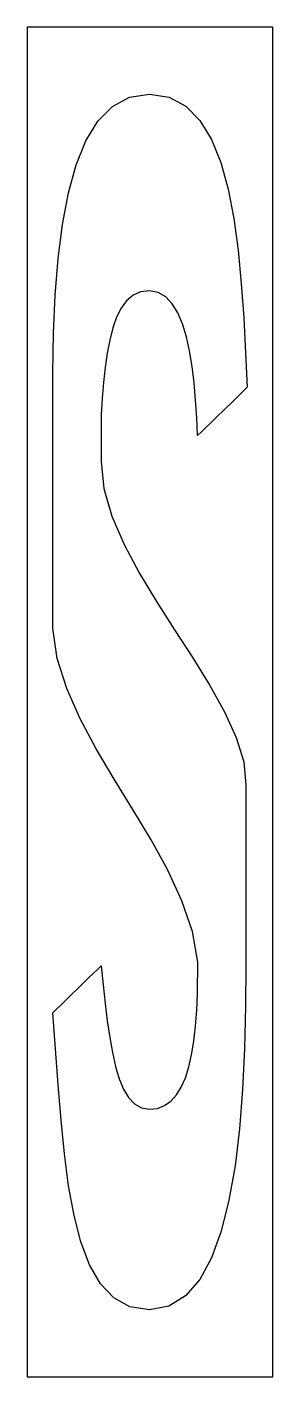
# Model space of a CAD drawing. Extents: x 0 to 20, y 0 to 110.
import ezdxf

# ---------------------------------------------------------------- set-up
doc = ezdxf.new("R2010")
doc.units = 0
doc.layers.add('CUT', color=7, linetype='Continuous')
doc.layers.add('OUTSIDE', color=1, linetype='Continuous')

msp = doc.modelspace()

# ---------------------------------------------------------------- linework, layer by layer
at = {"layer": 'CUT'}
msp.add_lwpolyline([(11.5533, 104.2793), (12.9155, 103.5443), (14.0621, 102.3781), (14.9931, 100.8297), (15.7477, 98.9481), (16.3455, 96.7921), (16.8159, 94.3911), (17.1687, 91.8039), (17.4235, 89.0893), (17.6293, 86.2963), (17.7763, 83.4641), (17.9135, 80.6417), (17.5705, 80.3183), (17.2373, 79.9851), (16.9041, 79.6617), (16.5611, 79.3285), (16.2279, 79.0051), (15.8947, 78.6817), (15.5517, 78.3485), (15.2185, 78.0251), (14.8853, 77.6919), (14.5423, 77.3685), (14.2091, 77.0451), (13.8759, 76.7119), (13.8073, 78.1623), (13.7093, 79.6029), (13.5917, 80.9945), (13.4251, 82.3371), (13.2193, 83.6013), (12.9645, 84.7675), (12.6411, 85.8063), (12.2687, 86.7177), (11.8081, 87.4527), (11.2789, 88.0113), (10.6615, 88.3739), (9.9461, 88.5013), (9.2307, 88.4131), (8.6231, 88.1387), (8.0939, 87.6977), (7.6529, 87.0901), (7.2805, 86.3453), (6.9767, 85.4829), (6.7219, 84.4931), (6.5259, 83.4151), (6.3593, 82.2489), (6.2221, 81.0239), (6.1143, 79.7401), (6.0163, 78.4171), (6.0163, 78.0937), (6.0163, 77.7801), (6.0163, 77.4567), (6.0163, 77.1431), (6.0163, 76.8197), (6.0163, 76.5061), (6.0163, 76.1827), (6.0163, 75.8691), (6.0163, 75.5457), (6.0163, 75.2321), (6.0163, 74.9087), (6.0163, 74.5951), (6.2515, 72.3901), (6.8983, 70.1361), (7.8881, 67.8429), (9.1229, 65.5203), (10.5243, 63.1977), (12.0041, 60.8751), (13.4839, 58.5917), (14.8657, 56.3573), (16.0711, 54.1915), (17.0217, 52.1041), (17.6293, 50.1147), (17.8057, 48.2527), (17.8057, 47.0375), (17.8057, 45.8125), (17.8057, 44.5973), (17.8057, 43.3723), (17.8057, 42.1473), (17.8057, 40.9321), (17.8057, 39.7071), (17.8057, 38.4919), (17.8057, 37.2669), (17.8057, 36.0419), (17.8057, 34.8267), (17.8057, 33.6017), (17.7665, 30.1815), (17.6881, 26.7711), (17.5215, 23.4391), (17.2667, 20.2345), (16.9139, 17.2063), (16.4239, 14.4133), (15.7967, 11.8947), (15.0127, 9.7191), (14.0523, 7.9355), (12.8959, 6.6027), (11.5337, 5.7599), (9.9461, 5.4659), (8.3683, 5.7207), (7.0551, 6.4459), (5.9673, 7.5925), (5.0853, 9.1311), (4.3797, 11.0029), (3.8211, 13.1589), (3.3801, 15.5697), (3.0371, 18.1765), (2.7627, 20.9303), (2.5373, 23.8017), (2.3119, 26.7319), (2.0865, 29.6719), (2.4099, 29.9953), (2.7431, 30.3089), (3.0665, 30.6323), (3.3997, 30.9459), (3.7231, 31.2693), (4.0465, 31.5829), (4.3797, 31.9063), (4.7031, 32.2199), (5.0363, 32.5433), (5.3597, 32.8569), (5.6929, 33.1803), (6.0163, 33.4939), (6.1829, 31.9455), (6.3495, 30.4461), (6.5259, 29.0153), (6.7219, 27.6727), (6.9473, 26.4281), (7.2021, 25.3011), (7.4961, 24.3015), (7.8489, 23.4587), (8.2605, 22.7629), (8.7407, 22.2533), (9.2993, 21.9299), (9.9461, 21.8221), (10.6027, 21.8907), (11.1809, 22.1161), (11.7003, 22.4787), (12.1511, 22.9785), (12.5431, 23.6155), (12.8763, 24.3799), (13.1605, 25.2619), (13.3859, 26.2615), (13.5721, 27.3689), (13.7093, 28.5743), (13.8073, 29.8777), (13.8759, 31.2693), (13.8955, 33.7879), (13.4447, 36.2967), (12.6019, 38.7957), (11.4553, 41.2849), (10.1029, 43.7643), (8.6133, 46.2437), (7.0943, 48.7133), (5.6341, 51.1731), (4.3111, 53.6329), (3.2233, 56.0927), (2.4491, 58.5427), (2.0865, 61.0025), (2.0865, 62.4627), (2.0865, 63.9229), (2.0865, 65.3831), (2.0865, 66.8433), (2.0865, 68.2937), (2.0865, 69.7539), (2.0865, 71.2141), (2.0865, 72.6743), (2.0865, 74.1345), (2.0865, 75.5947), (2.0865, 77.0549), (2.0865, 78.5151), (2.0865, 81.8079), (2.1551, 85.0419), (2.2923, 88.1583), (2.5373, 91.1375), (2.8803, 93.9207), (3.3605, 96.4785), (3.9975, 98.7619), (4.7913, 100.7219), (5.7615, 102.3193), (6.9375, 103.5149), (8.3193, 104.2695), (9.9461, 104.5341)], close=True, dxfattribs=at)
at = {"layer": 'OUTSIDE'}
msp.add_lwpolyline([(0, 0), (20, 0), (20, 110), (0, 110)], close=True, dxfattribs=at)

doc.saveas('drawing.dxf')
